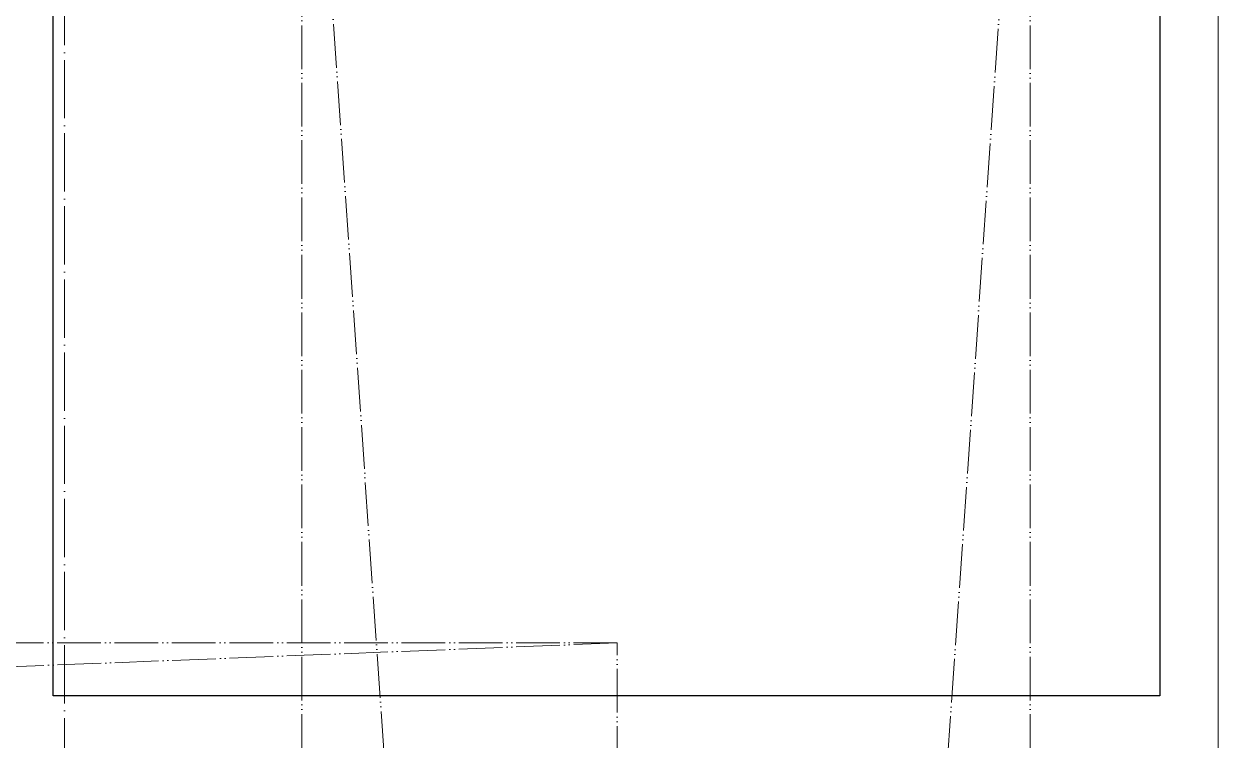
# Model space of a CAD drawing. Header units: millimetres. Extents: x -13069 to 207500, y -71366 to 56785.
# Drawn here: x 7135.6 to 7545.6, y 12008 to 12253.8 of the extents above; entities that cross this region are included whole.
import ezdxf

# ---------------------------------------------------------------- set-up
doc = ezdxf.new("R2010")
doc.units = ezdxf.units.MM
doc.linetypes.add('ADSK_Линия сетки', pattern=[25, 20, -2.5, 0, -2.5])
doc.linetypes.add('ADSK_Штрихпунктирная 2 точки_ш15 п1_5 п1_5 п1_5', pattern=[19.5, 15, -1.5, 0, -1.5, 0, -1.5])
doc.layers.add('Линии', color=7, linetype='Continuous', lineweight=9, true_color=0x00a600)
for name, color, linetype, lineweight in [('Оси', 7, 'Continuous', 9), ('Стены несущие', 7, 'Continuous', 30), ('Стены отделка', 7, 'Continuous', 30)]:
    doc.layers.add(name, color=color, linetype=linetype, lineweight=lineweight)

msp = doc.modelspace()

# ---------------------------------------------------------------- linework, layer by layer
at = {"layer": 'Линии', "color": 7, "linetype": 'ADSK_Штрихпунктирная 2 точки_ш15 п1_5 п1_5 п1_5'}
for p, q in [((7231.078, 12410.876), (7480.954, 8797.821)), ((7231.078, 8797.821), (7481.078, 12410.876)), ((7231.078, 12410.876), (7231.078, 8797.821)), ((7481.078, 12410.876), (7481.078, 8797.821)), ((7339.344, 12041.321), (64.272, 11755)), ((7339.344, 12041.321), (64.272, 12041.321)), ((7339.344, 11761.321), (7339.344, 12041.321))]:
    msp.add_line(p, q, dxfattribs=at)
at = {"layer": 'Оси', "linetype": 'ADSK_Линия сетки'}
msp.add_line((7149.565, -6603.62), (7149.565, 22349.663), dxfattribs=at)
at = {"layer": 'Стены несущие'}
for p, q in [((7145.605, 12023.112), (7145.605, 12283.783)), ((7525.605, 12283.783), (7525.605, 12023.112)), ((7525.605, 12023.112), (7145.605, 12023.112))]:
    msp.add_line(p, q, dxfattribs=at)
at = {"layer": 'Стены отделка', "lineweight": 9}
msp.add_line((7545.605, 12003.112), (7545.605, 12283.783), dxfattribs=at)

doc.saveas('drawing.dxf')
